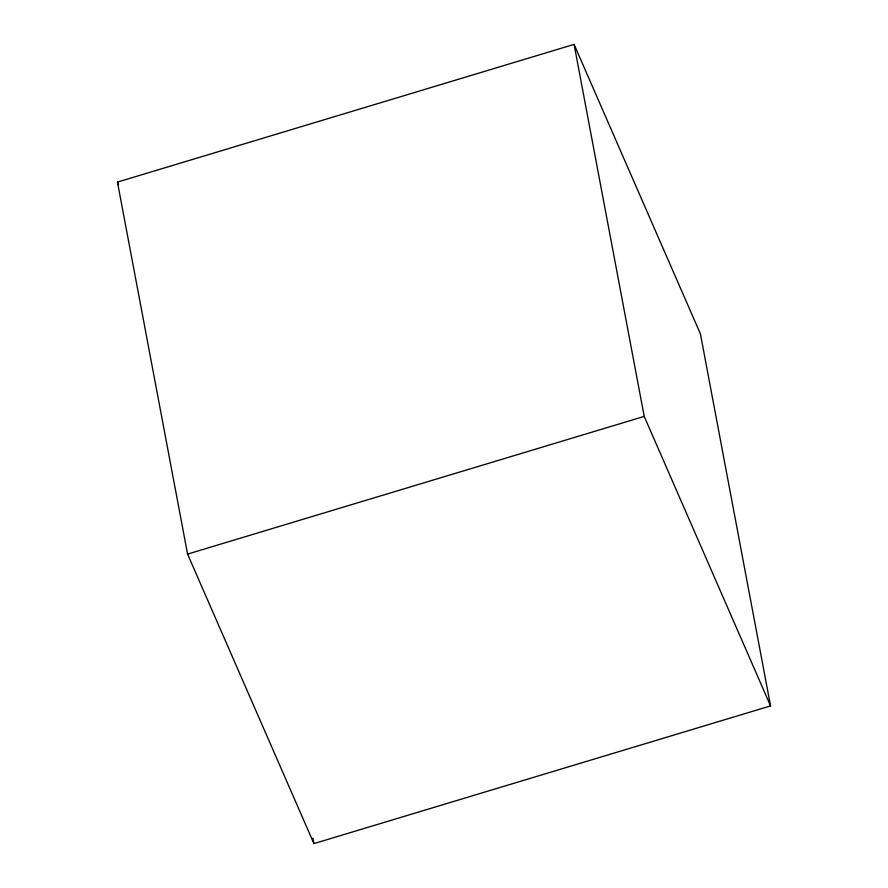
<?xml version="1.0" encoding="UTF-8"?>
<svg xmlns="http://www.w3.org/2000/svg" width="888" height="888" viewBox="0 0 888 888"><rect width="100%" height="100%" fill="white"/><g stroke="black" fill="none" stroke-linecap="round" stroke-linejoin="round"><path stroke-width="1.33" d="M117.449 182.096L574.081 44.4L700.421 333.899L770.551 705.905L313.919 843.6L187.579 554.101L117.449 182.096L118.559 184.637M187.579 554.101L644.211 416.405L770.551 705.905M574.081 44.4L644.211 416.405M312.887 838.15L313.919 843.6"/></g></svg>
